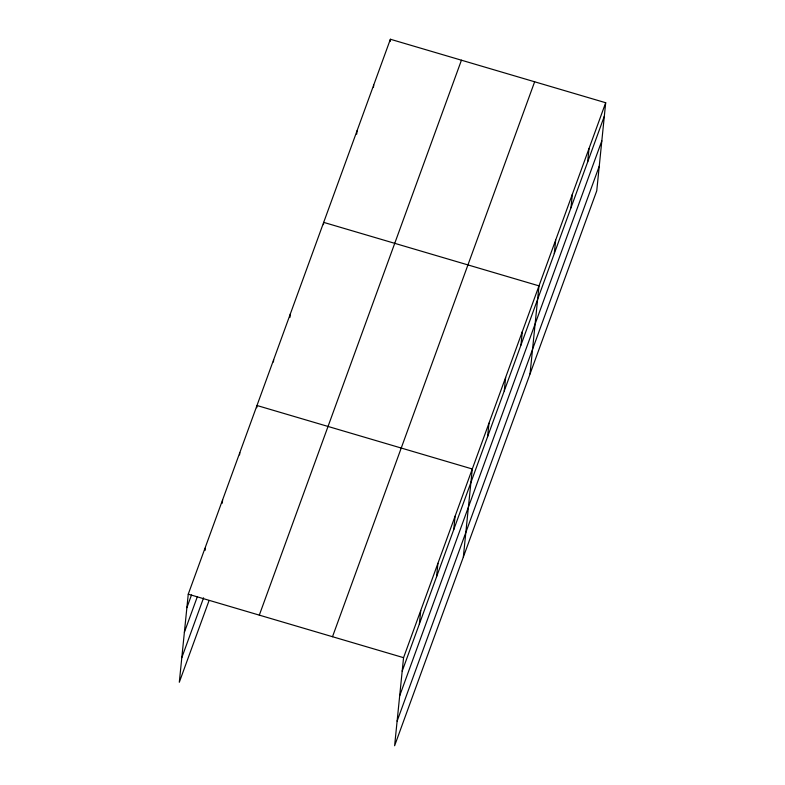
<?xml version="1.0" encoding="UTF-8"?>
<svg xmlns="http://www.w3.org/2000/svg" width="785" height="785" viewBox="0 0 785 785"><rect width="100%" height="100%" fill="white"/><g stroke="black" fill="none" stroke-linecap="round" stroke-linejoin="round"><path stroke-width="1.18" d="M605.696 102.737L403.559 657.673L394.61 745.75L596.747 190.824L605.696 102.737L390.39 39.25L188.253 594.176L179.304 682.263L209.055 600.574M205.091 550.383L205.317 548.136M222.273 503.214L222.616 499.839M239.562 454.917L239.798 452.67M256.744 407.749L256.98 405.502L472.285 468.988L463.336 557.075M273.425 361.973L273.651 359.726M289.989 317.317L290.332 313.941M323.449 224.628L323.685 222.381L538.991 285.868L530.042 373.945M356.694 134.186L357.038 130.81M373.483 87.282L373.709 85.035M390.165 41.497L390.39 39.25M419.367 623.987L420.74 610.494M436.548 576.818L437.922 563.326M453.73 529.649L455.104 516.157M487.593 436.695L488.967 423.213M504.264 390.92L505.638 377.428M520.946 345.135L522.319 331.643M554.298 253.575L555.672 240.082M570.97 207.789L572.343 194.297M587.651 162.004L589.025 148.522M186.879 607.668L191.491 595.01M184.377 632.288L197.369 596.62M181.806 657.644L203.59 597.827M259.305 615.136L461.443 60.2M332.506 636.713L534.644 81.787M402.185 671.155L604.322 116.229M399.693 695.775L601.83 140.839M397.112 721.13L599.249 166.204M188.253 594.176L403.559 657.673"/></g></svg>
